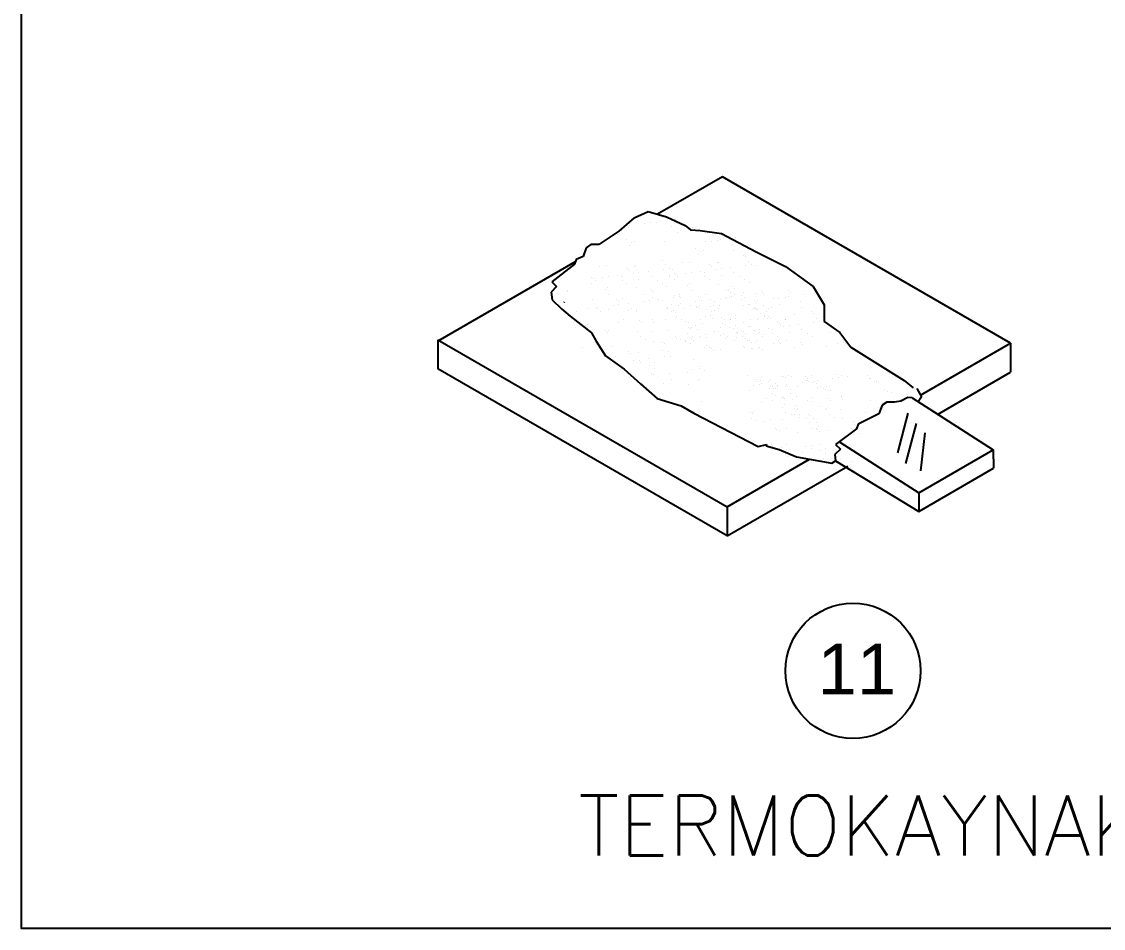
# Model space of a CAD drawing. Header units: millimetres. Extents: x 1852829 to 1882754, y -270850 to -231658.
# Drawn here: x 1858483.9 to 1858861.9, y -238716.8 to -238400.1 of the extents above; entities that cross this region are included whole.
import ezdxf
from ezdxf.enums import TextEntityAlignment as Align

# ---------------------------------------------------------------- set-up
doc = ezdxf.new("R2010")
doc.units = ezdxf.units.MM
doc.layers.add('DETAYLAR', color=7, linetype='Continuous')
doc.styles.add('ELEKTRIK', font='romanstw.shx', dxfattribs={"height": 0.2})
doc.styles.add('ROMANS', font='arial.ttf', dxfattribs={"width": 0.7})
doc.styles.get("Standard").update_dxf_attribs({"font": 'ARIALN.TTF'})
doc.linetypes.add('DIYAFON-HATTI', pattern='A,12.7,-5.08,["DF",Standard,S=2.54,R=0,X=-2.54,Y=-1.27],-5.08', length=22.86)

# ---------------------------------------------------------------- blocks, each defined once
blk = doc.blocks.new('TD1')
at = {"color": 4, "ltscale": 40}
for p, q in [((-416.21, 437.55), (-453.98, 415.76)), ((-248.5, 340.72), (-416.21, 437.55)), ((-467.57, 413.68), (-459.53, 417.43)), ((-459.53, 417.43), (-448.84, 414.22)), ((-467.57, 413.68), (-476.61, 405.98)), ((-448.84, 414.22), (-437.9, 409.2)), ((-476.61, 405.98), (-488.22, 398.14)), ((-437.9, 409.2), (-434.75, 406.75)), ((-434.75, 406.75), (-429.24, 406.35)), ((-429.24, 406.35), (-416.82, 404.63)), ((-416.82, 404.63), (-396.51, 393.94)), ((-492.8, 398.14), (-495.55, 396.31)), ((-488.22, 398.14), (-492.8, 398.14)), ((-497.38, 391.28), (-501.49, 389.45)), ((-495.55, 396.31), (-497.38, 391.28)), ((-396.51, 393.94), (-379.4, 385.4)), ((-501.94, 388.1), (-582.03, 341.92)), ((-502.41, 386.71), (-515.56, 376.44)), ((-501.49, 389.45), (-502.41, 386.71)), ((-379.4, 385.4), (-363.36, 373.65)), ((-512.81, 373.7), (-516.02, 370.49)), ((-515.56, 376.44), (-512.81, 373.7)), ((-363.36, 373.65), (-356.95, 362.96)), ((-516.02, 370.49), (-515.45, 365.97)), ((-515.45, 365.97), (-509.9, 360.75)), ((-509.9, 360.75), (-504.88, 356.39)), ((-508.45, 364.81), (-508.55, 364.41)), ((-356.95, 362.96), (-356.95, 353.35)), ((-504.88, 356.39), (-492.46, 346.7)), ((-356.95, 353.35), (-347.92, 346.85)), ((-492.46, 346.7), (-489.75, 341.85)), ((-347.92, 346.85), (-341.51, 338.3)), ((-582.03, 342.72), (-413.54, 245.44)), ((-582.03, 342.72), (-582.03, 325.78)), ((-489.75, 341.85), (-484.4, 333.3)), ((-300.82, 310.46), (-248.5, 340.72)), ((-248.5, 340.72), (-248.5, 323.79)), ((-341.51, 338.3), (-310.42, 318.93)), ((-484.4, 333.3), (-473.48, 325.57)), ((-413.54, 228.51), (-582.03, 325.78)), ((-473.48, 325.57), (-463.86, 317.02)), ((-290.99, 299.26), (-248.5, 323.79)), ((-463.86, 317.02), (-454.24, 308.48)), ((-310.42, 318.93), (-305.07, 314.65)), ((-308.18, 309.16), (-312.3, 306.88)), ((-305.68, 308.88), (-308.18, 309.16)), ((-305.68, 308.88), (-258.45, 278.58)), ((-303, 314.33), (-300.32, 309.57)), ((-300.32, 309.57), (-302.21, 306.66)), ((-454.24, 308.48), (-440.34, 304.2)), ((-440.34, 304.2), (-432.85, 299.93)), ((-323.28, 304.59), (-325.11, 299.56)), ((-320.53, 306.42), (-323.28, 304.59)), ((-315.96, 306.42), (-320.53, 306.42)), ((-312.3, 306.88), (-315.96, 306.42)), ((-432.85, 299.93), (-395.35, 280.56)), ((-325.11, 299.56), (-337.19, 293.55)), ((-338.1, 290.81), (-350.27, 281.77)), ((-337.19, 293.55), (-338.1, 290.81)), ((-395.35, 280.56), (-390.57, 281.71)), ((-390.57, 281.71), (-390.72, 280.98)), ((-390.72, 280.98), (-383.23, 278.84)), ((-383.23, 278.84), (-373.04, 274.48)), ((-347.52, 279.03), (-350.72, 275.82)), ((-350.27, 281.77), (-347.52, 279.03)), ((-347.88, 283.04), (-301.87, 253.51)), ((-301.82, 253.54), (-258.45, 278.58)), ((-258.45, 278.58), (-258.4, 267.86)), ((-413.54, 245.44), (-365.5, 273.17)), ((-373.04, 274.48), (-352.59, 270.94)), ((-352.59, 270.94), (-350.27, 272.17)), ((-350.72, 275.82), (-350.27, 272.17)), ((-350.27, 272.17), (-301.82, 242.79)), ((-413.54, 228.51), (-343.22, 269.1)), ((-301.82, 242.79), (-258.4, 267.86)), ((-301.82, 253.54), (-301.82, 242.79)), ((-413.54, 245.44), (-413.54, 228.51))]:
    blk.add_line(p, q, dxfattribs=at)
at = {"color": 0, "ltscale": 40}
for p, q in [((-461.48, 410.32), (-461.48, 410.32)), ((-458.07, 410.77), (-458.07, 410.77)), ((-454.43, 411.12), (-454.43, 411.12)), ((-452.73, 411.47), (-452.73, 411.47)), ((-452.62, 415.02), (-452.62, 415.02)), ((-451.41, 413.91), (-451.41, 413.91)), ((-443.82, 412.64), (-443.82, 412.64)), ((-477.27, 403.84), (-477.27, 403.84)), ((-471.14, 408.15), (-471.14, 408.15)), ((-470.4, 409.14), (-470.4, 409.14)), ((-445.7, 408.68), (-445.7, 408.68)), ((-442.12, 405.15), (-442.12, 405.15)), ((-433.67, 408.19), (-433.67, 408.19)), ((-432.46, 407.08), (-432.46, 407.08)), ((-431.72, 408.08), (-431.72, 408.08)), ((-417.39, 404.36), (-417.39, 404.36)), ((-416.18, 403.25), (-416.18, 403.25)), ((-471.94, 401.02), (-471.94, 401.02)), ((-470.35, 397.5), (-470.35, 397.5)), ((-469.17, 399.26), (-469.17, 399.26)), ((-467.26, 399.64), (-467.26, 399.64)), ((-450.08, 399.86), (-450.08, 399.86)), ((-426.25, 399.66), (-426.25, 399.66)), ((-422.84, 400.11), (-422.84, 400.11)), ((-419.2, 400.46), (-419.2, 400.46)), ((-417.5, 400.81), (-417.5, 400.81)), ((-410.47, 398.02), (-410.47, 398.02)), ((-408.59, 401.98), (-408.59, 401.98)), ((-431.79, 395.78), (-431.79, 395.78)), ((-430.2, 392.26), (-430.2, 392.26)), ((-429.02, 394.01), (-429.02, 394.01)), ((-427.11, 394.39), (-427.11, 394.39)), ((-409.93, 394.61), (-409.93, 394.61)), ((-403.94, 392.03), (-403.94, 392.03)), ((-402.73, 390.92), (-402.73, 390.92)), ((-487.6, 385.49), (-487.6, 385.49)), ((-483.68, 385.76), (-483.68, 385.76)), ((-467.17, 385.53), (-467.17, 385.53)), ((-466.89, 385.68), (-466.89, 385.68)), ((-450.84, 388.78), (-450.84, 388.78)), ((-449.17, 386.32), (-449.17, 386.32)), ((-439.49, 387.63), (-439.49, 387.63)), ((-435.57, 387.9), (-435.57, 387.9)), ((-423.67, 386.27), (-423.67, 386.27)), ((-422.46, 385.16), (-422.46, 385.16)), ((-419.06, 387.67), (-419.06, 387.67)), ((-418.78, 387.82), (-418.78, 387.82)), ((-411.45, 384.61), (-411.45, 384.61)), ((-402.54, 385.79), (-402.54, 385.79)), ((-401.06, 388.46), (-401.06, 388.46)), ((-399.12, 386.24), (-399.12, 386.24)), ((-397.02, 385.69), (-397.02, 385.69)), ((-492.53, 378.97), (-492.53, 378.97)), ((-491.51, 378.37), (-491.51, 378.37)), ((-485.98, 379), (-485.98, 379)), ((-482.56, 379.45), (-482.56, 379.45)), ((-477.22, 380.15), (-477.22, 380.15)), ((-474.81, 379.61), (-474.81, 379.61)), ((-471.78, 384.13), (-471.78, 384.13)), ((-470.57, 383.02), (-470.57, 383.02)), ((-468.31, 381.32), (-468.31, 381.32)), ((-464.9, 381.77), (-464.9, 381.77)), ((-459.56, 382.48), (-459.56, 382.48)), ((-457.63, 379.83), (-457.63, 379.83)), ((-450.65, 383.65), (-450.65, 383.65)), ((-447.23, 384.1), (-447.23, 384.1)), ((-446.92, 379.31), (-446.92, 379.31)), ((-446.78, 379.96), (-446.78, 379.96)), ((-445.13, 383.55), (-445.13, 383.55)), ((-444.42, 381.11), (-444.42, 381.11)), ((-443.4, 380.51), (-443.4, 380.51)), ((-442.19, 379.4), (-442.19, 379.4)), ((-437.87, 381.14), (-437.87, 381.14)), ((-434.45, 381.59), (-434.45, 381.59)), ((-429.12, 382.29), (-429.12, 382.29)), ((-426.7, 381.75), (-426.7, 381.75)), ((-426.49, 379.34), (-426.49, 379.34)), ((-420.2, 383.46), (-420.2, 383.46)), ((-416.79, 383.91), (-416.79, 383.91)), ((-416.75, 379.93), (-416.75, 379.93)), ((-409.52, 381.97), (-409.52, 381.97)), ((-406.05, 379.38), (-406.05, 379.38)), ((-492.27, 375.41), (-492.27, 375.41)), ((-490.3, 377.27), (-490.3, 377.27)), ((-484.59, 372.03), (-484.59, 372.03)), ((-483.27, 373.12), (-483.27, 373.12)), ((-474.6, 377.21), (-474.6, 377.21)), ((-471.83, 375.44), (-471.83, 375.44)), ((-466.48, 373.04), (-466.48, 373.04)), ((-464.86, 377.79), (-464.86, 377.79)), ((-458.33, 371.81), (-458.33, 371.81)), ((-454.16, 377.24), (-454.16, 377.24)), ((-451.39, 375.48), (-451.39, 375.48)), ((-448.75, 373.68), (-448.75, 373.68)), ((-444.16, 377.54), (-444.16, 377.54)), ((-436.48, 374.17), (-436.48, 374.17)), ((-435.16, 375.25), (-435.16, 375.25)), ((-423.72, 377.58), (-423.72, 377.58)), ((-418.37, 375.17), (-418.37, 375.17)), ((-410.22, 373.94), (-410.22, 373.94)), ((-409.01, 372.84), (-409.01, 372.84)), ((-403.28, 377.62), (-403.28, 377.62)), ((-400.65, 375.81), (-400.65, 375.81)), ((-506.35, 371.02), (-506.35, 371.02)), ((-506.21, 371.67), (-506.21, 371.67)), ((-492.12, 366.33), (-492.12, 366.33)), ((-482.3, 369.06), (-482.3, 369.06)), ((-478.05, 366.05), (-478.05, 366.05)), ((-474.39, 366.96), (-474.39, 366.96)), ((-461.87, 369.1), (-461.87, 369.1)), ((-458.84, 365.58), (-458.84, 365.58)), ((-457.21, 367.18), (-457.21, 367.18)), ((-457.12, 370.7), (-457.12, 370.7)), ((-453.51, 366.28), (-453.51, 366.28)), ((-451.41, 365.47), (-451.41, 365.47)), ((-444.6, 367.46), (-444.6, 367.46)), ((-444.01, 368.46), (-444.01, 368.46)), ((-441.43, 369.13), (-441.43, 369.13)), ((-441.18, 367.9), (-441.18, 367.9)), ((-440.43, 367.1), (-440.43, 367.1)), ((-434.19, 371.2), (-434.19, 371.2)), ((-429.95, 368.18), (-429.95, 368.18)), ((-428.74, 367.08), (-428.74, 367.08)), ((-426.28, 369.1), (-426.28, 369.1)), ((-423.07, 366.09), (-423.07, 366.09)), ((-417.44, 366.02), (-417.44, 366.02)), ((-414.15, 367.27), (-414.15, 367.27)), ((-413.91, 366.97), (-413.91, 366.97)), ((-413.76, 371.23), (-413.76, 371.23)), ((-412.77, 371.11), (-412.77, 371.11)), ((-412.29, 367.59), (-412.29, 367.59)), ((-411.39, 370.22), (-411.39, 370.22)), ((-410.74, 367.72), (-410.74, 367.72)), ((-409.11, 369.32), (-409.11, 369.32)), ((-405.4, 368.42), (-405.4, 368.42)), ((-404.9, 365.99), (-404.9, 365.99)), ((-403.7, 370.22), (-403.7, 370.22)), ((-403.3, 367.6), (-403.3, 367.6)), ((-397.56, 365.48), (-397.56, 365.48)), ((-396.49, 369.59), (-396.49, 369.59)), ((-393.32, 371.27), (-393.32, 371.27)), ((-393.07, 370.04), (-393.07, 370.04)), ((-392.32, 369.24), (-392.32, 369.24)), ((-386.7, 366.54), (-386.7, 366.54)), ((-383.28, 366.99), (-383.28, 366.99)), ((-379.64, 367.34), (-379.64, 367.34)), ((-377.95, 367.69), (-377.95, 367.69)), ((-377.84, 371.24), (-377.84, 371.24)), ((-376.63, 370.13), (-376.63, 370.13)), ((-369.03, 368.86), (-369.03, 368.86)), ((-494.17, 360.93), (-494.17, 360.93)), ((-489.73, 360.74), (-489.73, 360.74)), ((-488.84, 361.63), (-488.84, 361.63)), ((-482.85, 360.47), (-482.85, 360.47)), ((-479.93, 362.8), (-479.93, 362.8)), ((-476.84, 364.94), (-476.84, 364.94)), ((-476.51, 363.25), (-476.51, 363.25)), ((-471.17, 363.96), (-471.17, 363.96)), ((-471.14, 359.71), (-471.14, 359.71)), ((-469.3, 360.77), (-469.3, 360.77)), ((-466.07, 360.39), (-466.07, 360.39)), ((-462.26, 365.13), (-462.26, 365.13)), ((-448.86, 360.81), (-448.86, 360.81)), ((-448.46, 361.32), (-448.46, 361.32)), ((-448.34, 361.03), (-448.34, 361.03)), ((-446.07, 363.06), (-446.07, 363.06)), ((-444.88, 359.48), (-444.88, 359.48)), ((-441.62, 362.87), (-441.62, 362.87)), ((-440.73, 363.77), (-440.73, 363.77)), ((-438.86, 361.11), (-438.86, 361.11)), ((-434.74, 362.61), (-434.74, 362.61)), ((-431.82, 364.94), (-431.82, 364.94)), ((-431.28, 362.19), (-431.28, 362.19)), ((-431.16, 361.25), (-431.16, 361.25)), ((-429.91, 361.29), (-429.91, 361.29)), ((-429.34, 362.4), (-429.34, 362.4)), ((-428.4, 365.39), (-428.4, 365.39)), ((-425.56, 360.28), (-425.56, 360.28)), ((-423.03, 361.85), (-423.03, 361.85)), ((-421.19, 362.91), (-421.19, 362.91)), ((-420.74, 365.02), (-420.74, 365.02)), ((-420.72, 359.68), (-420.72, 359.68)), ((-418.42, 361.15), (-418.42, 361.15)), ((-417.96, 362.53), (-417.96, 362.53)), ((-403.81, 362.72), (-403.81, 362.72)), ((-400.75, 362.95), (-400.75, 362.95)), ((-400.23, 363.17), (-400.23, 363.17)), ((-397.98, 361.18), (-397.98, 361.18)), ((-397.48, 361.16), (-397.48, 361.16)), ((-396.77, 361.62), (-396.77, 361.62)), ((-396.35, 364.37), (-396.35, 364.37)), ((-396.1, 360.27), (-396.1, 360.27)), ((-395.61, 365.36), (-395.61, 365.36)), ((-395.56, 360.51), (-395.56, 360.51)), ((-392.23, 362.66), (-392.23, 362.66)), ((-390.64, 359.14), (-390.64, 359.14)), ((-389.46, 360.89), (-389.46, 360.89)), ((-387.55, 361.27), (-387.55, 361.27)), ((-383.05, 363.39), (-383.05, 363.39)), ((-370.92, 364.9), (-370.92, 364.9)), ((-370.38, 361.49), (-370.38, 361.49)), ((-501.25, 359.02), (-501.25, 359.02)), ((-486.97, 358.97), (-486.97, 358.97)), ((-473.98, 354.32), (-473.98, 354.32)), ((-466.53, 359.01), (-466.53, 359.01)), ((-464.6, 353.72), (-464.6, 353.72)), ((-456.8, 354.54), (-456.8, 354.54)), ((-449.33, 354.73), (-449.33, 354.73)), ((-446.09, 359.05), (-446.09, 359.05)), ((-443.67, 358.37), (-443.67, 358.37)), ((-443.59, 355.82), (-443.59, 355.82)), ((-442.75, 356.09), (-442.75, 356.09)), ((-440.01, 354.46), (-440.01, 354.46)), ((-437.96, 353.14), (-437.96, 353.14)), ((-428.89, 354.76), (-428.89, 354.76)), ((-425.87, 356.46), (-425.87, 356.46)), ((-423.42, 357.07), (-423.42, 357.07)), ((-422.54, 359), (-422.54, 359)), ((-422.29, 355.1), (-422.29, 355.1)), ((-416.49, 355.86), (-416.49, 355.86)), ((-415.29, 354.75), (-415.29, 354.75)), ((-411.67, 354.37), (-411.67, 354.37)), ((-411.43, 354.57), (-411.43, 354.57)), ((-408.69, 356.68), (-408.69, 356.68)), ((-408.46, 354.8), (-408.46, 354.8)), ((-399.94, 354.51), (-399.94, 354.51)), ((-396.01, 354.78), (-396.01, 354.78)), ((-395.07, 355.23), (-395.07, 355.23)), ((-394.05, 358.11), (-394.05, 358.11)), ((-391.9, 356.6), (-391.9, 356.6)), ((-391.77, 356.24), (-391.77, 356.24)), ((-389.85, 355.28), (-389.85, 355.28)), ((-389.61, 356.05), (-389.61, 356.05)), ((-388.02, 354.84), (-388.02, 354.84)), ((-384.11, 353.15), (-384.11, 353.15)), ((-379.5, 354.55), (-379.5, 354.55)), ((-379.23, 354.7), (-379.23, 354.7)), ((-374.18, 357.23), (-374.18, 357.23)), ((-364.38, 358.91), (-364.38, 358.91)), ((-363.17, 357.8), (-363.17, 357.8)), ((-361.5, 355.34), (-361.5, 355.34)), ((-359.57, 353.12), (-359.57, 353.12)), ((-501.62, 350.13), (-501.62, 350.13)), ((-495.89, 351.22), (-495.89, 351.22)), ((-495.05, 351.49), (-495.05, 351.49)), ((-484.33, 347.96), (-484.33, 347.96)), ((-483.12, 346.85), (-483.12, 346.85)), ((-482.44, 347.83), (-482.44, 347.83)), ((-477, 352.63), (-477, 352.63)), ((-465.65, 347.75), (-465.65, 347.75)), ((-463.39, 352.61), (-463.39, 352.61)), ((-457.68, 347.38), (-457.68, 347.38)), ((-456.57, 352.66), (-456.57, 352.66)), ((-447.93, 348.39), (-447.93, 348.39)), ((-436.22, 350.1), (-436.22, 350.1)), ((-436.13, 352.7), (-436.13, 352.7)), ((-435.01, 348.99), (-435.01, 348.99)), ((-434.33, 349.96), (-434.33, 349.96)), ((-431.82, 350.98), (-431.82, 350.98)), ((-430.75, 348.61), (-430.75, 348.61)), ((-428, 351.89), (-428, 351.89)), ((-420.71, 347.42), (-420.71, 347.42)), ((-418.23, 347.28), (-418.23, 347.28)), ((-417.54, 349.88), (-417.54, 349.88)), ((-415.99, 352.24), (-415.99, 352.24)), ((-414.61, 351.35), (-414.61, 351.35)), ((-412.11, 350.04), (-412.11, 350.04)), ((-409.58, 349.52), (-409.58, 349.52)), ((-408.81, 351.04), (-408.81, 351.04)), ((-408.12, 347.12), (-408.12, 347.12)), ((-407.22, 346.84), (-407.22, 346.84)), ((-404.87, 347.99), (-404.87, 347.99)), ((-403.84, 347.39), (-403.84, 347.39)), ((-403.67, 352.61), (-403.67, 352.61)), ((-401.33, 350.32), (-401.33, 350.32)), ((-399.82, 350.52), (-399.82, 350.52)), ((-398.31, 348.02), (-398.31, 348.02)), ((-397.48, 348.34), (-397.48, 348.34)), ((-394.89, 348.47), (-394.89, 348.47)), ((-394.46, 347.05), (-394.46, 347.05)), ((-389.56, 349.17), (-389.56, 349.17)), ((-387.14, 348.63), (-387.14, 348.63)), ((-382.9, 352.04), (-382.9, 352.04)), ((-382.64, 350.74), (-382.64, 350.74)), ((-380.65, 350.34), (-380.65, 350.34)), ((-377.23, 350.79), (-377.23, 350.79)), ((-377.19, 346.81), (-377.19, 346.81)), ((-371.89, 351.49), (-371.89, 351.49)), ((-369.96, 348.85), (-369.96, 348.85)), ((-362.98, 352.67), (-362.98, 352.67)), ((-357.47, 352.57), (-357.47, 352.57)), ((-353.13, 346.88), (-353.13, 346.88)), ((-491.08, 341.35), (-491.08, 341.35)), ((-464, 344.34), (-464, 344.34)), ((-461.23, 342.58), (-461.23, 342.58)), ((-456.39, 341.89), (-456.39, 341.89)), ((-451.15, 341.4), (-451.15, 341.4)), ((-449.94, 340.29), (-449.94, 340.29)), ((-443.56, 344.38), (-443.56, 344.38)), ((-443.18, 343.17), (-443.18, 343.17)), ((-440.79, 342.61), (-440.79, 342.61)), ((-437.78, 341.55), (-437.78, 341.55)), ((-437.75, 342.22), (-437.75, 342.22)), ((-436.32, 346.44), (-436.32, 346.44)), ((-435.61, 343.74), (-435.61, 343.74)), ((-434.77, 340.27), (-434.77, 340.27)), ((-434.5, 343.32), (-434.5, 343.32)), ((-433.56, 344.68), (-433.56, 344.68)), ((-433.13, 342.42), (-433.13, 342.42)), ((-429.3, 343.76), (-429.3, 343.76)), ((-429.15, 344.84), (-429.15, 344.84)), ((-425.86, 345.85), (-425.86, 345.85)), ((-425.46, 343.81), (-425.46, 343.81)), ((-417.63, 344.94), (-417.63, 344.94)), ((-415.89, 346.48), (-415.89, 346.48)), ((-414.61, 343.66), (-414.61, 343.66)), ((-413.12, 344.71), (-413.12, 344.71)), ((-408.94, 342.16), (-408.94, 342.16)), ((-408.28, 344.03), (-408.28, 344.03)), ((-407.37, 346.19), (-407.37, 346.19)), ((-404.6, 344.42), (-404.6, 344.42)), ((-403.04, 343.53), (-403.04, 343.53)), ((-402.63, 346.28), (-402.63, 346.28)), ((-401.83, 342.43), (-401.83, 342.43)), ((-400.7, 342.29), (-400.7, 342.29)), ((-399.32, 341.4), (-399.32, 341.4)), ((-396.92, 341.05), (-396.92, 341.05)), ((-395.6, 342.14), (-395.6, 342.14)), ((-395.45, 346.51), (-395.45, 346.51)), ((-392.68, 344.75), (-392.68, 344.75)), ((-391.56, 345.71), (-391.56, 345.71)), ((-386.93, 346.22), (-386.93, 346.22)), ((-386.44, 340.25), (-386.44, 340.25)), ((-384.16, 344.46), (-384.16, 344.46)), ((-383.59, 342.43), (-383.59, 342.43)), ((-383.14, 341.26), (-383.14, 341.26)), ((-382.27, 340.59), (-382.27, 340.59)), ((-378.81, 342.05), (-378.81, 342.05)), ((-370.66, 340.83), (-370.66, 340.83)), ((-366.49, 346.26), (-366.49, 346.26)), ((-363.73, 344.5), (-363.73, 344.5)), ((-348.97, 340.66), (-348.97, 340.66)), ((-345.81, 342.33), (-345.81, 342.33)), ((-345.56, 341.11), (-345.56, 341.11)), ((-344.8, 340.3), (-344.8, 340.3)), ((-497.93, 338.08), (-497.93, 338.08)), ((-488.31, 339.59), (-488.31, 339.59)), ((-484.06, 338.67), (-484.06, 338.67)), ((-480.21, 338.72), (-480.21, 338.72)), ((-470.88, 335.64), (-470.88, 335.64)), ((-469.67, 334.53), (-469.67, 334.53)), ((-465.24, 335.1), (-465.24, 335.1)), ((-451.27, 336.23), (-451.27, 336.23)), ((-447.51, 335.74), (-447.51, 335.74)), ((-426.64, 338.2), (-426.64, 338.2)), ((-425.51, 339.49), (-425.51, 339.49)), ((-423.59, 338.33), (-423.59, 338.33)), ((-422.77, 337.77), (-422.77, 337.77)), ((-421.56, 336.67), (-421.56, 336.67)), ((-417.13, 337.24), (-417.13, 337.24)), ((-403.74, 339.04), (-403.74, 339.04)), ((-403.16, 338.37), (-403.16, 338.37)), ((-399.41, 337.88), (-399.41, 337.88)), ((-398.84, 337.91), (-398.84, 337.91)), ((-395.04, 337.63), (-395.04, 337.63)), ((-394.64, 338.08), (-394.64, 338.08)), ((-392.83, 337.17), (-392.83, 337.17)), ((-374.2, 338.11), (-374.2, 338.11)), ((-369.45, 339.72), (-369.45, 339.72)), ((-355.79, 338.67), (-355.79, 338.67)), ((-478.35, 333.24), (-478.35, 333.24)), ((-467.82, 330.41), (-467.82, 330.41)), ((-464.41, 330.86), (-464.41, 330.86)), ((-463.96, 329.3), (-463.96, 329.3)), ((-459.07, 331.57), (-459.07, 331.57)), ((-458.7, 327.91), (-458.7, 327.91)), ((-455.97, 329.25), (-455.97, 329.25)), ((-450.16, 332.74), (-450.16, 332.74)), ((-446.74, 333.19), (-446.74, 333.19)), ((-433.13, 331.33), (-433.13, 331.33)), ((-457.43, 323.31), (-457.43, 323.31)), ((-456.22, 322.2), (-456.22, 322.2)), ((-455.93, 326.14), (-455.93, 326.14)), ((-447.1, 323.1), (-447.1, 323.1)), ((-436.35, 323.55), (-436.35, 323.55)), ((-434.27, 325.67), (-434.27, 325.67)), ((-429.86, 326.21), (-429.86, 326.21)), ((-429.12, 327.24), (-429.12, 327.24)), ((-426.84, 324.93), (-426.84, 324.93)), ((-401.36, 321.61), (-401.36, 321.61)), ((-377.65, 322.03), (-377.65, 322.03)), ((-364.19, 321.95), (-364.19, 321.95)), ((-349.63, 322.31), (-349.63, 322.31)), ((-347.01, 322.17), (-347.01, 322.17)), ((-331.91, 321.88), (-331.91, 321.88)), ((-450.51, 316.97), (-450.51, 316.97)), ((-445.97, 319.8), (-445.97, 319.8)), ((-436.12, 316.91), (-436.12, 316.91)), ((-430.64, 318.93), (-430.64, 318.93)), ((-429.86, 319.33), (-429.86, 319.33)), ((-397.98, 315.83), (-397.98, 315.83)), ((-397.18, 318.52), (-397.18, 318.52)), ((-396.67, 319.34), (-396.67, 319.34)), ((-395.3, 318.44), (-395.3, 318.44)), ((-394.69, 316.84), (-394.69, 316.84)), ((-393.76, 318.97), (-393.76, 318.97)), ((-393.32, 317.4), (-393.32, 317.4)), ((-393.21, 320.84), (-393.21, 320.84)), ((-389.54, 318.4), (-389.54, 318.4)), ((-388.43, 319.67), (-388.43, 319.67)), ((-388.05, 316.01), (-388.05, 316.01)), ((-387.17, 315.57), (-387.17, 315.57)), ((-385.33, 317.36), (-385.33, 317.36)), ((-383.97, 315.91), (-383.97, 315.91)), ((-383.92, 315.73), (-383.92, 315.73)), ((-381.91, 321.31), (-381.91, 321.31)), ((-380.94, 321.03), (-380.94, 321.03)), ((-379.53, 315.72), (-379.53, 315.72)), ((-379.51, 320.85), (-379.51, 320.85)), ((-378.64, 316.62), (-378.64, 316.62)), ((-376.1, 321.3), (-376.1, 321.3)), ((-372.65, 315.46), (-372.65, 315.46)), ((-369.72, 317.79), (-369.72, 317.79)), ((-367.85, 321.03), (-367.85, 321.03)), ((-367.01, 318.97), (-367.01, 318.97)), ((-366.64, 319.93), (-366.64, 319.93)), ((-366.54, 319.27), (-366.54, 319.27)), ((-366.31, 318.24), (-366.31, 318.24)), ((-363.99, 317.68), (-363.99, 317.68)), ((-362.87, 318.31), (-362.87, 318.31)), ((-361.49, 317.42), (-361.49, 317.42)), ((-360.97, 318.94), (-360.97, 318.94)), ((-359.09, 315.76), (-359.09, 315.76)), ((-355.86, 315.38), (-355.86, 315.38)), ((-352.06, 320.12), (-352.06, 320.12)), ((-348.64, 320.57), (-348.64, 320.57)), ((-343.31, 321.27), (-343.31, 321.27)), ((-330.7, 319.98), (-330.7, 319.98)), ((-330.18, 320.2), (-330.18, 320.2)), ((-327.93, 318.22), (-327.93, 318.22)), ((-326.72, 318.65), (-326.72, 318.65)), ((-325.51, 317.54), (-325.51, 317.54)), ((-313, 320.42), (-313, 320.42)), ((-400.49, 313.05), (-400.49, 313.05)), ((-388.81, 314.22), (-388.81, 314.22)), ((-386.78, 311.42), (-386.78, 311.42)), ((-386.37, 314.17), (-386.37, 314.17)), ((-385.57, 310.31), (-385.57, 310.31)), ((-385.28, 314.25), (-385.28, 314.25)), ((-384.15, 314.29), (-384.15, 314.29)), ((-381.38, 309.39), (-381.38, 309.39)), ((-380.66, 308.93), (-380.66, 308.93)), ((-376.76, 313.96), (-376.76, 313.96)), ((-376.45, 311.2), (-376.45, 311.2)), ((-373.82, 311.48), (-373.82, 311.48)), ((-373.28, 309.67), (-373.28, 309.67)), ((-363.78, 309.31), (-363.78, 309.31)), ((-360.93, 314.69), (-360.93, 314.69)), ((-357.24, 314.16), (-357.24, 314.16)), ((-356.33, 314), (-356.33, 314)), ((-355, 313.2), (-355, 313.2)), ((-353.12, 313.06), (-353.12, 313.06)), ((-347.14, 309.9), (-347.14, 309.9)), ((-346.6, 309.53), (-346.6, 309.53)), ((-321.85, 313.63), (-321.85, 313.63)), ((-319.8, 312.31), (-319.8, 312.31)), ((-317.97, 311.87), (-317.97, 311.87)), ((-304.13, 314.27), (-304.13, 314.27)), ((-428.16, 306.52), (-428.16, 306.52)), ((-393.43, 306.27), (-393.43, 306.27)), ((-390.73, 308.44), (-390.73, 308.44)), ((-387.24, 307.58), (-387.24, 307.58)), ((-381.5, 308.67), (-381.5, 308.67)), ((-381.43, 303.32), (-381.43, 303.32)), ((-380, 308.5), (-380, 308.5)), ((-379.86, 305.08), (-379.86, 305.08)), ((-375.32, 307.9), (-375.32, 307.9)), ((-374.13, 302.95), (-374.13, 302.95)), ((-373.51, 304.27), (-373.51, 304.27)), ((-372.24, 302.81), (-372.24, 302.81)), ((-366.8, 307.61), (-366.8, 307.61)), ((-364.05, 306.87), (-364.05, 306.87)), ((-359.09, 303.63), (-359.09, 303.63)), ((-355.45, 302.73), (-355.45, 302.73)), ((-354.4, 308.71), (-354.4, 308.71)), ((-353.19, 307.6), (-353.19, 307.6)), ((-346.36, 307.65), (-346.36, 307.65)), ((-329.77, 307.56), (-329.77, 307.56)), ((-325.4, 303.55), (-325.4, 303.55)), ((-312.59, 307.78), (-312.59, 307.78)), ((-399.89, 300.47), (-399.89, 300.47)), ((-399.39, 296.84), (-399.39, 296.84)), ((-398.52, 299.57), (-398.52, 299.57)), ((-398, 300.65), (-398, 300.65)), ((-379.24, 300.23), (-379.24, 300.23)), ((-376.22, 298.95), (-376.22, 298.95)), ((-374.23, 299.29), (-374.23, 299.29)), ((-372.92, 301.84), (-372.92, 301.84)), ((-371.46, 297.53), (-371.46, 297.53)), ((-371.33, 299.07), (-371.33, 299.07)), ((-367.21, 296.61), (-367.21, 296.61)), ((-366.09, 299.44), (-366.09, 299.44)), ((-364.71, 298.55), (-364.71, 298.55)), ((-363.36, 296.66), (-363.36, 296.66)), ((-356.07, 302.34), (-356.07, 302.34)), ((-353.79, 299.33), (-353.79, 299.33)), ((-351.03, 297.56), (-351.03, 297.56)), ((-347.48, 302.37), (-347.48, 302.37)), ((-346.18, 296.88), (-346.18, 296.88)), ((-332.99, 300.57), (-332.99, 300.57)), ((-322.63, 301.78), (-322.63, 301.78)), ((-396.37, 295.56), (-396.37, 295.56)), ((-392.03, 295.35), (-392.03, 295.35)), ((-388.24, 296.03), (-388.24, 296.03)), ((-385.5, 290.93), (-385.5, 290.93)), ((-384.6, 290.52), (-384.6, 290.52)), ((-381.09, 296.02), (-381.09, 296.02)), ((-378.95, 290.92), (-378.95, 290.92)), ((-365.35, 294.33), (-365.35, 294.33)), ((-363.68, 291.07), (-363.68, 291.07)), ((-361.57, 294.46), (-361.57, 294.46)), ((-361.5, 291.18), (-361.5, 291.18)), ((-360.68, 290.62), (-360.68, 290.62)), ((-360.39, 292.07), (-360.39, 292.07)), ((-355.04, 290.09), (-355.04, 290.09)), ((-341.06, 291.22), (-341.06, 291.22)), ((-339.74, 295.28), (-339.74, 295.28)), ((-337.31, 290.73), (-337.31, 290.73)), ((-383.22, 289.62), (-383.22, 289.62)), ((-372.28, 288.44), (-372.28, 288.44)), ((-359.47, 289.52), (-359.47, 289.52)), ((-339.96, 287.73), (-339.96, 287.73)), ((-336.54, 288.18), (-336.54, 288.18)), ((-391.06, 280.95), (-391.06, 280.95)), ((-387.77, 281.95), (-387.77, 281.95)), ((-387.07, 280.48), (-387.07, 280.48)), ((-381.65, 279.97), (-381.65, 279.97)), ((-379.18, 281.75), (-379.18, 281.75)), ((-378.63, 278.69), (-378.63, 278.69)), ((-367.96, 280.48), (-367.96, 280.48)), ((-364.54, 280.93), (-364.54, 280.93)), ((-364.09, 279.36), (-364.09, 279.36)), ((-359.21, 281.63), (-359.21, 281.63)), ((-358.83, 277.97), (-358.83, 277.97)), ((-356.11, 279.31), (-356.11, 279.31)), ((-379.64, 275.65), (-379.64, 275.65)), ((-378.27, 274.76), (-378.27, 274.76)), ((-369.42, 277.13), (-369.42, 277.13)), ((-367.76, 274.07), (-367.76, 274.07)), ((-364.15, 272.34), (-364.15, 272.34)), ((-357.56, 273.38), (-357.56, 273.38)), ((-356.35, 272.27), (-356.35, 272.27)), ((-356.06, 276.21), (-356.06, 276.21)), ((-347.23, 273.16), (-347.23, 273.16)), ((-340.31, 271.96), (-340.31, 271.96)), ((-339.35, 266.8), (-339.35, 266.8))]:
    blk.add_line(p, q, dxfattribs=at)
at = {"color": 2, "ltscale": 40}
for p, q in [((-497.06, 392.19), (-497.05, 392.18)), ((-308.31, 299.96), (-314.19, 276.83)), ((-303.37, 293.99), (-309.62, 270.74)), ((-298.38, 288.51), (-300.82, 266.48))]:
    blk.add_line(p, q, dxfattribs=at)
at = {"color": 4, "ltscale": 4}
blk.add_lwpolyline([(-824.4, 1947.5), (824.4, 1947.5), (824.4, 0), (-824.4, 0)], close=True, dxfattribs=at)
at = {"color": 2, "ltscale": 40}
blk.add_circle((-340.19, 149.95), 39.38, dxfattribs=at)
at = {"color": 4, "ltscale": 40, "style": 'ROMANS'}
blk.add_text('11', height=29.531, dxfattribs=at).set_placement((-337.91, 136.18), align=Align.CENTER)
at = {"color": 4, "linetype": 'DIYAFON-HATTI', "lineweight": 0, "ltscale": 40, "style": 'ELEKTRIK'}
blk.add_text('TERMOKAYNAK BAĞLANTI DETAYLARI', height=35, dxfattribs=at).set_placement((-500.19, 42.41))

msp = doc.modelspace()

# ---------------------------------------------------------------- block references
at = {"layer": 'DETAYLAR', "transparency": 33554687, "xscale": 0.6000000000000001, "yscale": 0.6000000000000001, "zscale": 0.6000000000000001}
msp.add_blockref('TD1', (1858978.52, -238716.82), dxfattribs=at)

doc.saveas('drawing.dxf')
